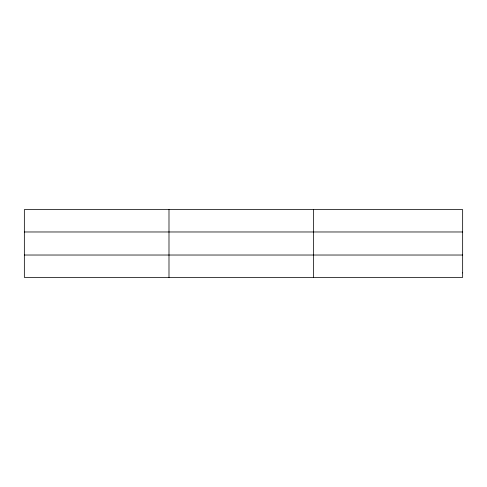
<?xml version="1.0" encoding="UTF-8"?>
<svg xmlns="http://www.w3.org/2000/svg" width="487" height="487" viewBox="0 0 487 487"><rect width="100%" height="100%" fill="white"/><g stroke="black" fill="none" stroke-linecap="round" stroke-linejoin="round"><path stroke-width="0.73" d="M168.989 209.605L168.989 277.395M313.628 209.605L313.628 277.395M24.35 231.976L462.65 231.976M24.35 255.024L462.65 255.024M462.65 272.921L462.65 277.395L24.35 277.395L24.35 209.605L462.65 209.605L462.65 272.921"/></g></svg>
